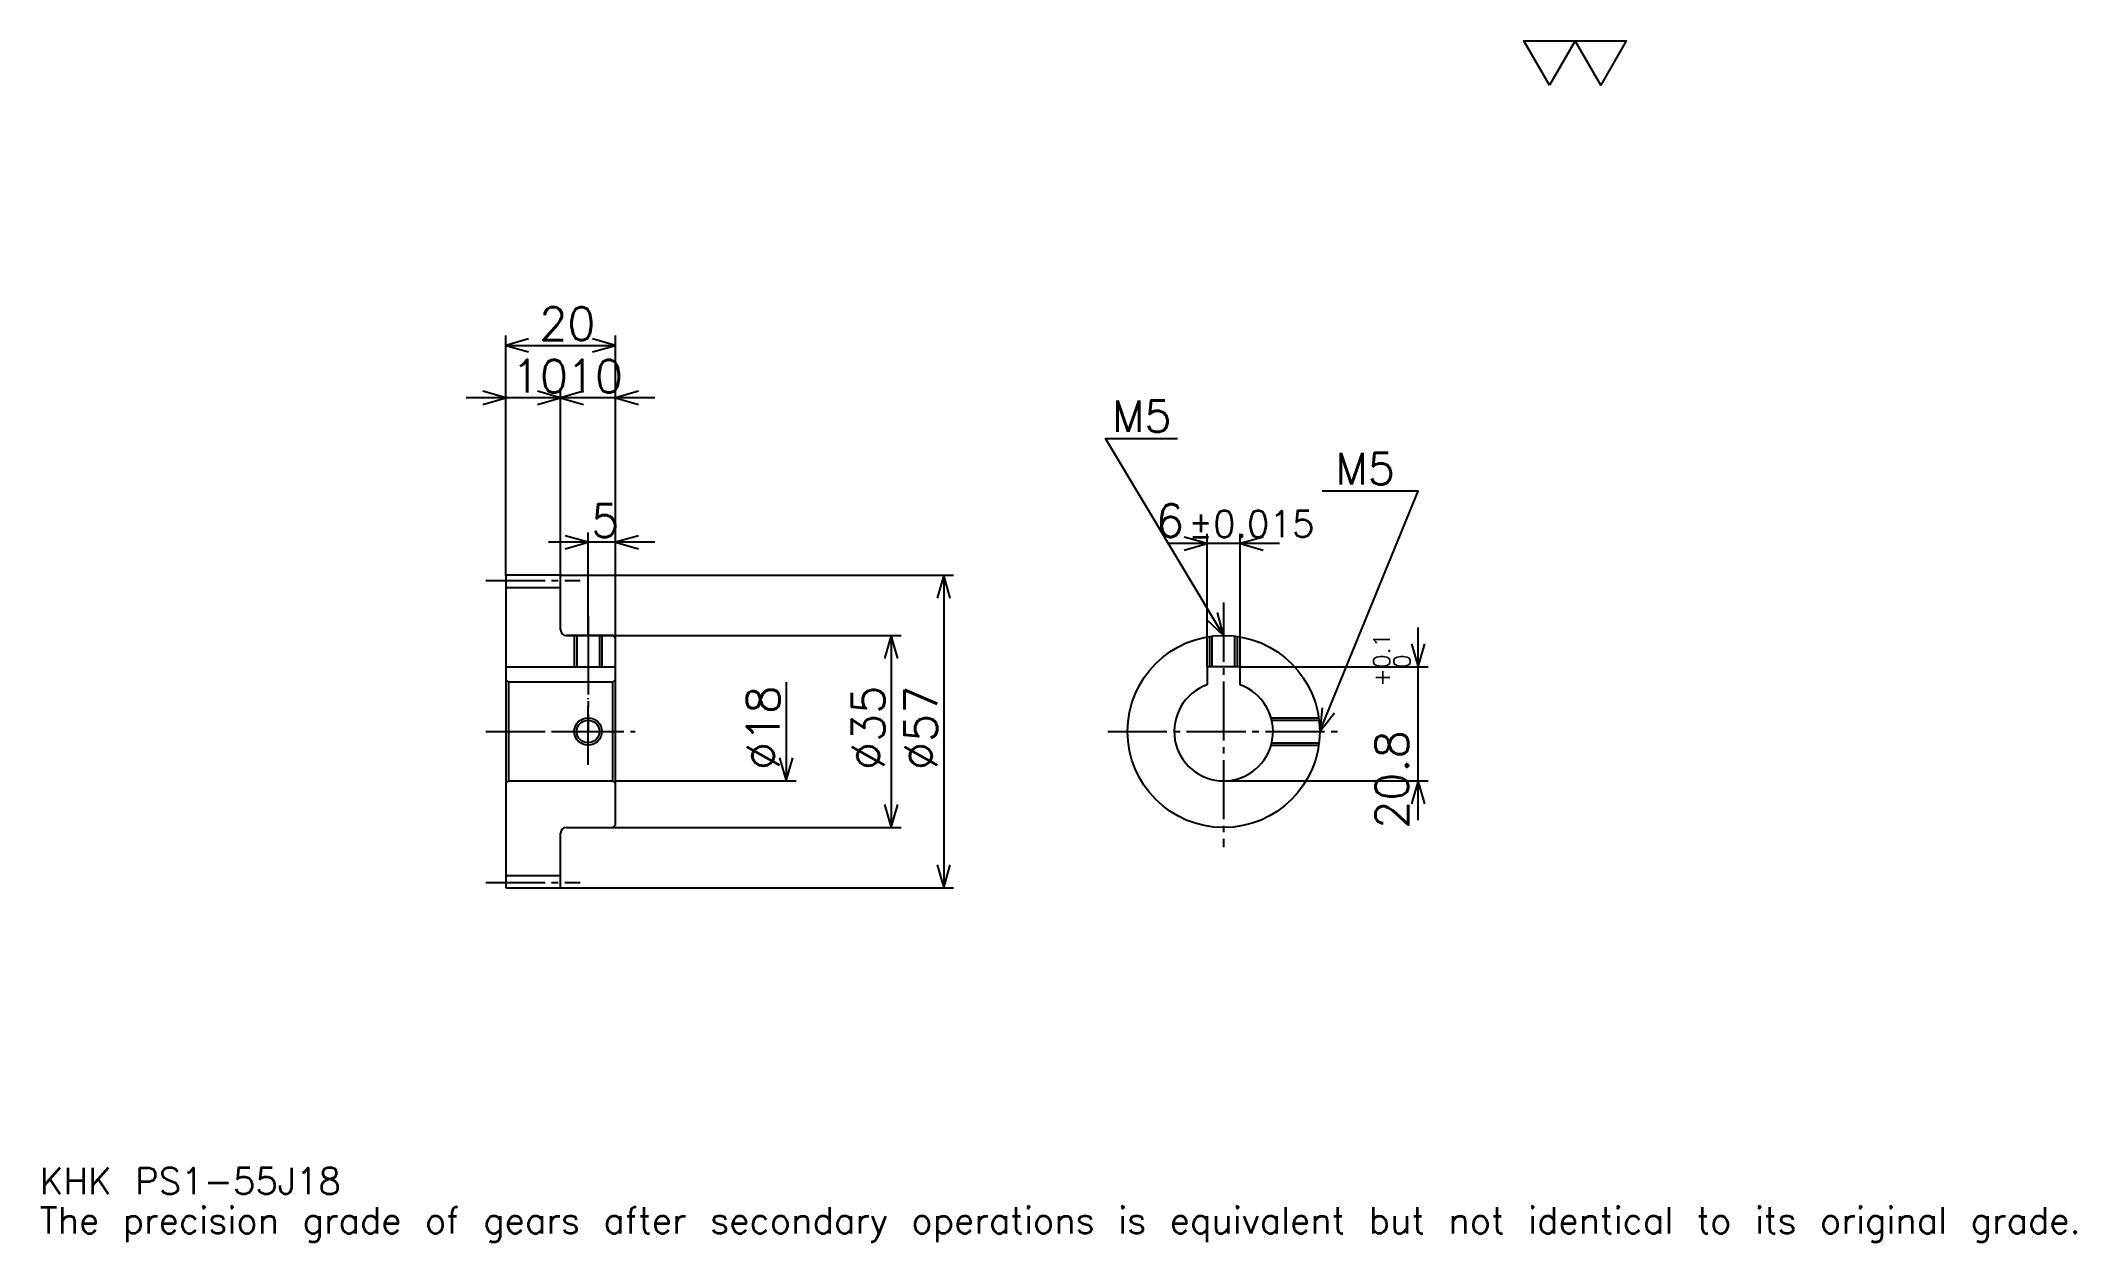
# Model space of a CAD drawing. Extents: x 12 to 383, y 4 to 223.
import ezdxf

# ---------------------------------------------------------------- set-up
doc = ezdxf.new("R2010")
doc.units = 0
doc.linetypes.add('DASHDOT', pattern=[14.347826, 10.76087, -1.195652, 1.195652, -1.195652])
doc.layers.get('0').update_dxf_attribs({"linetype": 'CONTINUOUS'})
doc.layers.add('DASHDOT', color=6, linetype='DASHDOT')
doc.styles.add('KANJI', font='TXT', dxfattribs={"bigfont": 'BIGFONT'})

msp = doc.modelspace()

# ---------------------------------------------------------------- linework, layer by layer
at = {"color": 5}
for p, q in [((96.847832, 125.945656), (96.847832, 169.58696)), ((96.847832, 167.793488), (116.847832, 167.793488)), ((116.847832, 125.945656), (116.847832, 169.58696)), ((106.847832, 125.945656), (106.847832, 160.021744)), ((114.021744, 158.228271), (89.67392, 158.228271)), ((124.021744, 158.228271), (99.67392, 158.228271)), ((111.847832, 125.945656), (111.847832, 133.717392)), ((224.608704, 109.245659), (224.608704, 133.478271)), ((230.608704, 109.245659), (230.608704, 133.478271)), ((124.021744, 131.92392), (104.67392, 131.92392)), ((237.782623, 131.684784), (217.434784, 131.684784)), ((96.847832, 125.845657), (96.847832, 125.945656)), ((106.747833, 125.945656), (116.847832, 125.945656)), ((106.847832, 125.845657), (106.847832, 125.945656)), ((111.847832, 114.945656), (111.847832, 125.945656)), ((111.847832, 114.945656), (111.847832, 125.945656)), ((116.847832, 125.945656), (178.42392, 125.945656)), ((116.847832, 114.445656), (116.847832, 125.945656)), ((176.630432, 125.945656), (176.630432, 68.945656)), ((107.847832, 114.945656), (116.847832, 114.945656)), ((116.847832, 114.945656), (168.858704, 114.945656)), ((167.065216, 114.945656), (167.065216, 79.945656)), ((263.043488, 81.271744), (263.043488, 116.419571)), ((230.608704, 109.245659), (264.836945, 109.245659)), ((147.934784, 106.445656), (147.934784, 88.445656)), ((116.847832, 88.445656), (149.728271, 88.445656)), ((227.608704, 88.445656), (264.836945, 88.445656)), ((107.847832, 79.945656), (116.847832, 79.945656)), ((116.847832, 79.945656), (168.858704, 79.945656)), ((106.747833, 68.945656), (116.847832, 68.945656)), ((116.847832, 68.945656), (178.42392, 68.945656))]:
    msp.add_line(p, q, dxfattribs=at)
at = {"color": 4}
for p, q in [((96.847832, 123.695656), (106.847832, 123.695656)), ((96.847832, 109.245659), (116.847832, 109.245659)), ((97.347832, 106.445656), (97.347832, 88.445656)), ((116.347832, 106.445656), (116.847832, 106.945656)), ((116.347832, 88.445656), (116.847832, 87.945656)), ((96.847832, 71.195656), (106.847832, 71.195656))]:
    msp.add_line(p, q, dxfattribs=at)
at = {"color": 7}
msp.add_lwpolyline([(286.956512, 215.217392), (282.293457, 223.300003), (300.945648, 223.300003), (296.282593, 215.217392), (291.619568, 223.300003), (286.956512, 215.217392)], dxfattribs=at)
at = {"color": 5}
for points in [[(101.032616, 168.989136), (96.847832, 167.793488), (101.032616, 166.597824)], [(112.663048, 166.597824), (116.847832, 167.793488), (112.663048, 168.989136)], [(92.663048, 157.032608), (96.847832, 158.228271), (92.663048, 159.42392)], [(102.663048, 157.032608), (106.847832, 158.228271), (102.663048, 159.42392)], [(111.032616, 159.42392), (106.847832, 158.228271), (111.032616, 157.032608)], [(121.032616, 159.42392), (116.847832, 158.228271), (121.032616, 157.032608)], [(227.608704, 114.945656), (206.08696, 150.815216), (219.239136, 150.815216)], [(245.108704, 97.445656), (263.043488, 141.25), (245.586945, 141.25)], [(107.663048, 130.728271), (111.847832, 131.92392), (107.663048, 133.119568)], [(121.032616, 133.119568), (116.847832, 131.92392), (121.032616, 130.728271)], [(220.42392, 130.489136), (224.608704, 131.684784), (220.42392, 132.880432)], [(234.793488, 132.880432), (230.608704, 131.684784), (234.793488, 130.489136)], [(177.826096, 121.760872), (176.630432, 125.945656), (175.434784, 121.760872)], [(224.430389, 117.918915), (227.608704, 114.945656), (226.480896, 119.149231)], [(168.26088, 110.760872), (167.065216, 114.945656), (165.869568, 110.760872)], [(261.847839, 113.430435), (263.043488, 109.245659), (264.239136, 113.430435)], [(245.587799, 101.771446), (245.108704, 97.445656), (247.800812, 100.865372)], [(146.739136, 92.63044), (147.934784, 88.445656), (149.130432, 92.63044)], [(264.239136, 84.260872), (263.043488, 88.445656), (261.847839, 84.260872)], [(165.869568, 84.13044), (167.065216, 79.945656), (168.26088, 84.13044)], [(175.434784, 73.13044), (176.630432, 68.945656), (177.826096, 73.13044)]]:
    msp.add_lwpolyline(points, dxfattribs=at)
at = {"color": 4}
for points in [[(106.847832, 115.945656), (106.847832, 125.845657), (106.747833, 125.945656), (96.94783, 125.945656), (96.847832, 125.845657), (96.847832, 87.945656)], [(107.847832, 79.945656), (116.347832, 79.945656), (116.847832, 80.445656), (116.847832, 114.445656), (116.347832, 114.945656), (107.847832, 114.945656)], [(109.347832, 114.945656), (109.347832, 109.245659)], [(109.782829, 114.945656), (109.782829, 109.245659)], [(113.912834, 114.945656), (113.912834, 109.245659)], [(114.347832, 114.945656), (114.347832, 109.245659)], [(225.108704, 109.245659), (225.108704, 114.766167)], [(225.543701, 109.245659), (225.543701, 114.823395)], [(229.673706, 109.245659), (229.673706, 114.823395)], [(230.108704, 109.245659), (230.108704, 114.766167)], [(230.608704, 105.930939), (230.608704, 109.245659), (224.608704, 109.245659), (224.608704, 105.930939)], [(96.847832, 87.945656), (97.347832, 88.445656), (116.347832, 88.445656), (116.347832, 106.445656), (97.347832, 106.445656), (96.847832, 106.945656)], [(236.254517, 99.945656), (244.929199, 99.945656)], [(236.368591, 99.510658), (244.98642, 99.510658)], [(236.254517, 94.945656), (244.929199, 94.945656)], [(236.368591, 95.380653), (244.98642, 95.380653)], [(96.847832, 87.945656), (96.847832, 69.045654), (96.94783, 68.945656), (106.747833, 68.945656), (106.847832, 69.045654), (106.847832, 78.945656)]]:
    msp.add_lwpolyline(points, dxfattribs=at)
for centre, radius in [((227.608704, 97.445656), 17.5), ((111.847832, 97.445656), 2.065)]:
    msp.add_circle(centre, radius, dxfattribs=at)
at = {"color": 7}
msp.add_circle((111.847832, 97.445656), 2.5, dxfattribs=at)
at = {"color": 4}
for centre, radius, start, end in [((107.847832, 115.945656), 1, 180, 270), ((227.608704, 97.445656), 9, 109.47117541, 70.52877906), ((107.847832, 78.945656), 1, 90, 180)]:
    msp.add_arc(centre, radius, start, end, dxfattribs=at)
at = {"layer": 'DASHDOT', "color": 7}
for p, q in [((93.260872, 124.945656), (110.434792, 124.945656)), ((227.608704, 120.92392), (227.608704, 76.358704)), ((111.847832, 114.945656), (111.847832, 97.445656)), ((93.260872, 97.445656), (120.434784, 97.445656)), ((206.521744, 97.445656), (248.695648, 97.445656)), ((93.260872, 69.945656), (110.434792, 69.945656))]:
    msp.add_line(p, q, dxfattribs=at)
for points in [[(111.847832, 118.532608), (111.847832, 105.658699)], [(111.847832, 91.358696), (111.847832, 103.532616)], [(105.76088, 97.445656), (117.934784, 97.445656)]]:
    msp.add_lwpolyline(points, dxfattribs=at)

# ---------------------------------------------------------------- texts
at = {"color": 7, "style": 'KANJI'}
for s, height, p in [('20', 5.978261, (102.96196, 168.75)), ('10', 5.978261, (97.96196, 159.184784)), ('10', 5.978261, (107.96196, 159.184784)), ('M5', 5.739131, (207.282623, 152.010864)), ('M5', 5.739131, (247.978271, 142.445648)), ('5', 5.978261, (112.4049, 132.880432)), ('6', 5.978261, (215.268387, 132.880432)), ('%%p0.015', 4.782609, (221.186127, 132.880432)), ('KHK PS1-55J18', 4.782609, (11.956522, 13.152174)), ('The precision grade of gears after secondary operations is equivalent but not identical to its original grade.', 4.782609, (11.956522, 5.978261))]:
    msp.add_text(s, height=height, dxfattribs=at).set_placement(p)
for s, height, p in [('0.1', 2.98913, (257.902161, 108.943596)), ('+', 2.98913, (257.902161, 105.595772)), ('0', 2.98913, (261.608704, 108.943596)), ('%%c18', 5.978261, (146.739136, 90.421204)), ('%%c35', 5.978261, (165.869568, 90.421204)), ('%%c57', 5.978261, (175.434784, 90.421204)), ('20.8', 5.978261, (261.25, 79.719498))]:
    msp.add_text(s, height=height, rotation=90, dxfattribs=at).set_placement(p)

doc.saveas('drawing.dxf')
